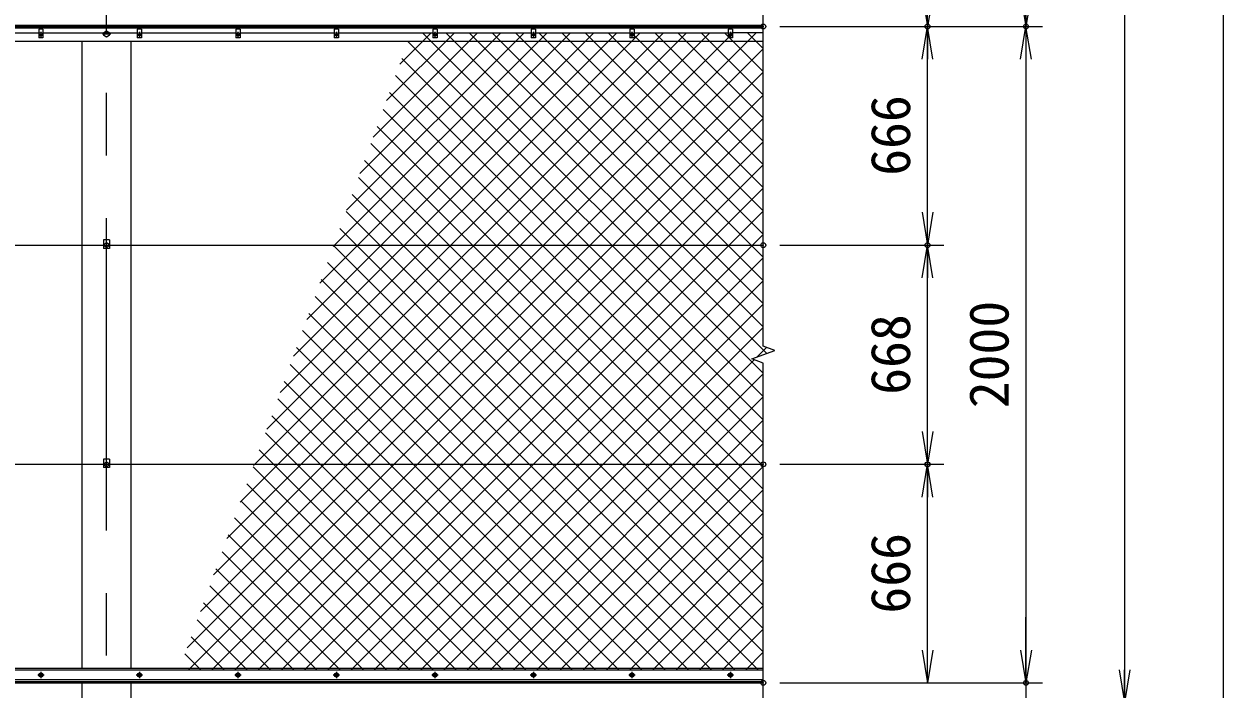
# Model space of a CAD drawing. Units: millimetres at full size. Extents: x -10500 to 10500, y -7425 to 7425.
# Drawn here: x -5398 to -1747, y -2233 to -207 of the extents above; entities that cross this region are included whole.
import ezdxf
from ezdxf.enums import TextEntityAlignment as Align

# ---------------------------------------------------------------- set-up
doc = ezdxf.new("R2010")
doc.units = ezdxf.units.MM
doc.header["$LTSCALE"] = 30
doc.header["$PDMODE"] = 32
doc.header["$PDSIZE"] = 15
doc.linetypes.add('USER1', pattern=[50.8, 31.75, -6.35, 6.35, -6.35])
for name, color, linetype, lineweight in [('0-1_D-STR-DIM', 7, 'Continuous', 13), ('0-2_D-BMK', 2, 'USER1', 13), ('0-3_D-STR3', 3, 'Continuous', 13), ('0-6_D-DCR-HCH', 7, 'Continuous', 13), ('0-7_D-STR1', 1, 'Continuous', 18), ('0-8_0', 7, 'Continuous', 18)]:
    doc.layers.add(name, color=color, linetype=linetype, lineweight=lineweight)
doc.layers.add('0-9_Defpoints', color=253, linetype='Continuous')
doc.styles.add('ＭＳ ゴシック', font='')
doc.styles.get('ＭＳ ゴシック').set_extended_font_data('MS Gothic')

# ---------------------------------------------------------------- blocks, each defined once
blk = doc.blocks.new('_Open')
at = {"layer": '0-8_0'}
blk.add_line((-30, 5), (0, 0), dxfattribs=at)
blk.add_lwpolyline([(-30, -5), (0, 0), (-30, 0)], dxfattribs=at)

msp = doc.modelspace()

# ---------------------------------------------------------------- linework, layer by layer
at = {"layer": '0-1_D-STR-DIM'}
for p, q in [((-2046.86, 5785.7), (-2046.86, -2274.3)), ((-1746.86, 5785.7), (-1746.86, -3214.3)), ((-2346.86, 2785.7), (-2346.86, -214.3)), ((-3146.86, -1188.64), (-3146.86, 1260.05)), ((-2646.86, -214.3), (-2646.86, 285.7)), ((-3096.86, -214.3), (-2596.86, -214.3)), ((-3096.86, -214.3), (-2596.86, -214.3)), ((-3096.86, -214.3), (-2296.86, -214.3)), ((-3096.86, -214.3), (-2296.86, -214.3)), ((-2646.86, -880.3), (-2646.86, -214.3)), ((-2346.86, -214.3), (-2346.86, -2214.3)), ((-3096.86, -880.3), (-2596.86, -880.3)), ((-3096.86, -880.3), (-2596.86, -880.3)), ((-2646.86, -1548.3), (-2646.86, -880.3)), ((-3182.1, -1227.12), (-3111.62, -1201.47)), ((-3111.62, -1201.47), (-3146.86, -1188.64)), ((-3146.86, -1239.95), (-3182.1, -1227.12)), ((-3146.86, -2401.89), (-3146.86, -1239.95)), ((-3096.86, -1548.3), (-2596.86, -1548.3)), ((-3096.86, -1548.3), (-2596.86, -1548.3)), ((-2646.86, -2214.3), (-2646.86, -1548.3)), ((-2346.86, -2114.3), (-2346.86, -2014.3)), ((-3096.86, -2214.3), (-2596.86, -2214.3)), ((-3096.86, -2214.3), (-2296.86, -2214.3)), ((-3096.86, -2214.3), (-2296.86, -2214.3)), ((-2346.86, -2214.3), (-2346.86, -2274.3))]:
    msp.add_line(p, q, dxfattribs=at)
at = {"layer": '0-2_D-BMK'}
for p, q in [((-5146.86, -3274.3), (-5146.86, 5845.7)), ((-5354.3, -238.3), (-5339.42, -238.3)), ((-5346.86, -230.86), (-5346.86, -245.74)), ((-5134.11, -237.3), (-5159.61, -237.3)), ((-5054.3, -238.3), (-5039.42, -238.3)), ((-5046.86, -230.86), (-5046.86, -245.74)), ((-4754.3, -238.3), (-4739.42, -238.3)), ((-4746.86, -230.86), (-4746.86, -245.74)), ((-4454.3, -238.3), (-4439.42, -238.3)), ((-4446.86, -230.86), (-4446.86, -245.74)), ((-4154.3, -238.3), (-4139.42, -238.3)), ((-4146.86, -230.86), (-4146.86, -245.74)), ((-3854.3, -238.3), (-3839.42, -238.3)), ((-3846.86, -230.86), (-3846.86, -245.74)), ((-3554.3, -238.3), (-3539.42, -238.3)), ((-3546.86, -230.86), (-3546.86, -245.74)), ((-3254.3, -238.3), (-3239.42, -238.3)), ((-3246.86, -230.86), (-3246.86, -245.74)), ((-5156.86, -880.3), (-5136.86, -880.3)), ((-5156.86, -1548.3), (-5136.86, -1548.3)), ((-5337.19, -2190.3), (-5356.53, -2190.3)), ((-5346.86, -2180.62), (-5346.86, -2199.97)), ((-5037.19, -2190.3), (-5056.53, -2190.3)), ((-5046.86, -2180.62), (-5046.86, -2199.97)), ((-4737.19, -2190.3), (-4756.53, -2190.3)), ((-4746.86, -2180.62), (-4746.86, -2199.97)), ((-4437.19, -2190.3), (-4456.53, -2190.3)), ((-4446.86, -2180.62), (-4446.86, -2199.97)), ((-4137.19, -2190.3), (-4156.53, -2190.3)), ((-4146.86, -2180.62), (-4146.86, -2199.97)), ((-3837.19, -2190.3), (-3856.53, -2190.3)), ((-3846.86, -2180.62), (-3846.86, -2199.97)), ((-3537.19, -2190.3), (-3556.53, -2190.3)), ((-3546.86, -2180.62), (-3546.86, -2199.97)), ((-3237.19, -2190.3), (-3256.53, -2190.3)), ((-3246.86, -2180.62), (-3246.86, -2199.97))]:
    msp.add_line(p, q, dxfattribs=at)
at = {"layer": '0-3_D-STR3'}
for p, q in [((-5640.36, -233.3), (-5353.36, -233.3)), ((-5353.36, -222.3), (-5353.36, -248.3)), ((-5340.36, -222.3), (-5353.36, -222.3)), ((-5340.36, -248.3), (-5353.36, -248.3)), ((-5340.36, -222.3), (-5340.36, -248.3)), ((-5340.36, -233.3), (-5053.36, -233.3)), ((-5155.36, -232.39), (-5146.86, -227.48)), ((-5155.36, -242.2), (-5155.36, -232.39)), ((-5146.86, -247.11), (-5155.36, -242.2)), ((-5138.36, -242.2), (-5146.86, -247.11)), ((-5053.36, -222.3), (-5053.36, -248.3)), ((-5040.36, -222.3), (-5053.36, -222.3)), ((-5040.36, -248.3), (-5053.36, -248.3)), ((-5040.36, -222.3), (-5040.36, -248.3)), ((-5040.36, -233.3), (-4753.36, -233.3)), ((-4753.36, -222.3), (-4753.36, -248.3)), ((-4740.36, -222.3), (-4753.36, -222.3)), ((-4740.36, -248.3), (-4753.36, -248.3)), ((-4740.36, -222.3), (-4740.36, -248.3)), ((-4740.36, -233.3), (-4453.36, -233.3)), ((-4453.36, -222.3), (-4453.36, -248.3)), ((-4440.36, -222.3), (-4453.36, -222.3)), ((-4440.36, -248.3), (-4453.36, -248.3)), ((-4440.36, -222.3), (-4440.36, -248.3)), ((-4440.36, -233.3), (-4153.36, -233.3)), ((-4153.36, -222.3), (-4153.36, -248.3)), ((-4140.36, -222.3), (-4153.36, -222.3)), ((-4140.36, -248.3), (-4153.36, -248.3)), ((-4140.36, -222.3), (-4140.36, -248.3)), ((-4140.36, -233.3), (-3853.36, -233.3)), ((-3853.36, -222.3), (-3853.36, -248.3)), ((-3840.36, -222.3), (-3853.36, -222.3)), ((-3840.36, -248.3), (-3853.36, -248.3)), ((-3840.36, -222.3), (-3840.36, -248.3)), ((-3840.36, -233.3), (-3553.36, -233.3)), ((-3553.36, -222.3), (-3553.36, -248.3)), ((-3540.36, -222.3), (-3553.36, -222.3)), ((-3540.36, -248.3), (-3553.36, -248.3)), ((-3540.36, -222.3), (-3540.36, -248.3)), ((-3540.36, -233.3), (-3253.36, -233.3)), ((-3253.36, -222.3), (-3253.36, -248.3)), ((-3240.36, -222.3), (-3253.36, -222.3)), ((-3240.36, -248.3), (-3253.36, -248.3)), ((-3240.36, -222.3), (-3240.36, -248.3)), ((-3146.86, -233.3), (-3240.36, -233.3)), ((-5137.36, -864.3), (-5156.36, -864.3)), ((-5156.36, -864.3), (-5156.36, -890.3)), ((-5153.36, -876.54), (-5146.86, -872.79)), ((-5146.86, -872.79), (-5140.36, -876.54)), ((-5137.36, -864.3), (-5137.36, -890.3)), ((-8129.66, -880.3), (-5156.36, -880.3)), ((-5137.36, -890.3), (-5156.36, -890.3)), ((-5153.36, -884.05), (-5153.36, -876.54)), ((-5146.86, -887.8), (-5153.36, -884.05)), ((-5140.36, -884.05), (-5146.86, -887.8)), ((-5140.36, -876.54), (-5140.36, -884.05)), ((-5137.36, -880.3), (-3146.86, -880.3)), ((-5137.36, -1532.3), (-5137.36, -1558.3)), ((-8129.66, -1548.3), (-5156.36, -1548.3)), ((-5137.36, -1558.3), (-5156.36, -1558.3)), ((-5153.36, -1544.54), (-5146.86, -1540.79)), ((-5153.36, -1552.05), (-5153.36, -1544.54)), ((-5146.86, -1540.79), (-5140.36, -1544.54)), ((-5140.36, -1544.54), (-5140.36, -1552.05)), ((-5137.36, -1548.3), (-3146.86, -1548.3)), ((-3146.86, -2175.3), (-8221.86, -2175.3)), ((-3146.86, -2205.3), (-8221.86, -2205.3))]:
    msp.add_line(p, q, dxfattribs=at)
for points in [[(-5146.86, -227.48), (-5138.36, -232.39), (-5138.36, -242.2)], [(-5137.36, -1532.3), (-5156.36, -1532.3), (-5156.36, -1558.3)], [(-5140.36, -1552.05), (-5146.86, -1555.8), (-5153.36, -1552.05)]]:
    msp.add_lwpolyline(points, dxfattribs=at)
for points in [[(-5346.86, -2184.55), (-5351.84, -2187.42), (-5351.84, -2193.17), (-5346.86, -2196.05), (-5341.88, -2193.17), (-5341.88, -2187.42)], [(-5046.86, -2184.55), (-5051.84, -2187.42), (-5051.84, -2193.17), (-5046.86, -2196.05), (-5041.88, -2193.17), (-5041.88, -2187.42)], [(-4746.86, -2184.55), (-4751.84, -2187.42), (-4751.84, -2193.17), (-4746.86, -2196.05), (-4741.88, -2193.17), (-4741.88, -2187.42)], [(-4446.86, -2184.55), (-4451.84, -2187.42), (-4451.84, -2193.17), (-4446.86, -2196.05), (-4441.88, -2193.17), (-4441.88, -2187.42)], [(-4146.86, -2184.55), (-4151.84, -2187.42), (-4151.84, -2193.17), (-4146.86, -2196.05), (-4141.88, -2193.17), (-4141.88, -2187.42)], [(-3846.86, -2184.55), (-3851.84, -2187.42), (-3851.84, -2193.17), (-3846.86, -2196.05), (-3841.88, -2193.17), (-3841.88, -2187.42)], [(-3546.86, -2184.55), (-3551.84, -2187.42), (-3551.84, -2193.17), (-3546.86, -2196.05), (-3541.88, -2193.17), (-3541.88, -2187.42)], [(-3246.86, -2184.55), (-3251.84, -2187.42), (-3251.84, -2193.17), (-3246.86, -2196.05), (-3241.88, -2193.17), (-3241.88, -2187.42)]]:
    msp.add_lwpolyline(points, close=True, dxfattribs=at)
for centre, radius in [((-5346.86, -238.3), 5.25), ((-5146.86, -237.3), 8.25), ((-5046.86, -238.3), 5.25), ((-4746.86, -238.3), 5.25), ((-4446.86, -238.3), 5.25), ((-4146.86, -238.3), 5.25), ((-3846.86, -238.3), 5.25), ((-3546.86, -238.3), 5.25), ((-3246.86, -238.3), 5.25), ((-5146.86, -880.3), 6.25), ((-5146.86, -1548.3), 6.25), ((-5346.86, -2190.3), 6.5), ((-5346.86, -2190.3), 4.98), ((-5046.86, -2190.3), 6.5), ((-5046.86, -2190.3), 4.98), ((-4746.86, -2190.3), 6.5), ((-4746.86, -2190.3), 4.98), ((-4446.86, -2190.3), 6.5), ((-4446.86, -2190.3), 4.98), ((-4146.86, -2190.3), 6.5), ((-4146.86, -2190.3), 4.98), ((-3846.86, -2190.3), 6.5), ((-3846.86, -2190.3), 4.98), ((-3546.86, -2190.3), 6.5), ((-3546.86, -2190.3), 4.98), ((-3246.86, -2190.3), 6.5), ((-3246.86, -2190.3), 4.98)]:
    msp.add_circle(centre, radius, dxfattribs=at)
at = {"layer": '0-6_D-DCR-HCH'}
for p, q in [((-4820.62, -1885.53), (-3168.39, -233.3)), ((-4780.16, -1774.36), (-3239.1, -233.3)), ((-4739.7, -1663.18), (-3309.81, -233.3)), ((-4699.23, -1552.01), (-3380.52, -233.3)), ((-4658.77, -1440.83), (-3451.23, -233.3)), ((-4618.3, -1329.66), (-3521.94, -233.3)), ((-4577.84, -1218.48), (-3592.65, -233.3)), ((-4537.37, -1107.31), (-3663.36, -233.3)), ((-4496.91, -996.13), (-3734.07, -233.3)), ((-4456.45, -884.95), (-3804.79, -233.3)), ((-4415.98, -773.78), (-3875.5, -233.3)), ((-4375.52, -662.6), (-3946.21, -233.3)), ((-4335.05, -551.43), (-4016.92, -233.3)), ((-4294.59, -440.25), (-4087.63, -233.3)), ((-4254.12, -329.08), (-4158.34, -233.3)), ((-3146.86, -1270.89), (-4184.45, -233.3)), ((-3136.51, -1210.53), (-4113.74, -233.3)), ((-3146.86, -1129.47), (-4043.03, -233.3)), ((-3146.86, -1058.76), (-3972.32, -233.3)), ((-3146.86, -988.05), (-3901.61, -233.3)), ((-3146.86, -917.34), (-3830.9, -233.3)), ((-3146.86, -846.62), (-3760.19, -233.3)), ((-3146.86, -775.91), (-3689.48, -233.3)), ((-3146.86, -705.2), (-3618.76, -233.3)), ((-3146.86, -634.49), (-3548.05, -233.3)), ((-3146.86, -563.78), (-3477.34, -233.3)), ((-3146.86, -493.07), (-3406.63, -233.3)), ((-3146.86, -422.36), (-3335.92, -233.3)), ((-3146.86, -351.65), (-3265.21, -233.3)), ((-3146.86, -280.94), (-3194.5, -233.3)), ((-4861.09, -1996.71), (-3146.86, -282.47)), ((-3146.86, -1341.6), (-4228.84, -259.62)), ((-3146.86, -1412.31), (-4247.71, -311.46)), ((-4901.55, -2107.88), (-3146.86, -353.18)), ((-3146.86, -1483.02), (-4266.58, -363.3)), ((-4898.26, -2175.3), (-3146.86, -423.9)), ((-3146.86, -1553.73), (-4285.45, -415.14)), ((-3146.86, -1624.44), (-4304.32, -466.98)), ((-4827.55, -2175.3), (-3146.86, -494.61)), ((-3146.86, -1695.15), (-4323.18, -518.83)), ((-4756.84, -2175.3), (-3146.86, -565.32)), ((-3146.86, -1765.86), (-4342.05, -570.67)), ((-4686.13, -2175.3), (-3146.86, -636.03)), ((-3146.86, -1836.57), (-4360.92, -622.51)), ((-3146.86, -1907.28), (-4379.79, -674.35)), ((-4615.41, -2175.3), (-3146.86, -706.74)), ((-3146.86, -1978), (-4398.66, -726.19)), ((-4544.7, -2175.3), (-3146.86, -777.45)), ((-3146.86, -2048.71), (-4417.53, -778.03)), ((-3146.86, -2119.42), (-4436.4, -829.88)), ((-4473.99, -2175.3), (-3146.86, -848.16)), ((-3161.69, -2175.3), (-4455.27, -881.72)), ((-3232.4, -2175.3), (-4474.14, -933.56)), ((-4403.28, -2175.3), (-3146.86, -918.87)), ((-3303.11, -2175.3), (-4493, -985.4)), ((-4332.57, -2175.3), (-3146.86, -989.58)), ((-3373.82, -2175.3), (-4511.87, -1037.24)), ((-3444.53, -2175.3), (-4530.74, -1089.09)), ((-4261.86, -2175.3), (-3146.86, -1060.29)), ((-4191.15, -2175.3), (-3146.86, -1131)), ((-3515.24, -2175.3), (-4549.61, -1140.93)), ((-3585.95, -2175.3), (-4568.48, -1192.77)), ((-3166.64, -1221.5), (-3137.28, -1192.13)), ((-4120.44, -2175.3), (-3174.89, -1229.74)), ((-3656.66, -2175.3), (-4587.35, -1244.61)), ((-4049.73, -2175.3), (-3146.86, -1272.42)), ((-3727.37, -2175.3), (-4606.22, -1296.45)), ((-3798.09, -2175.3), (-4625.09, -1348.29)), ((-3979.02, -2175.3), (-3146.86, -1343.13)), ((-3868.8, -2175.3), (-4643.96, -1400.14)), ((-3908.31, -2175.3), (-3146.86, -1413.84)), ((-3939.51, -2175.3), (-4662.82, -1451.98)), ((-3837.6, -2175.3), (-3146.86, -1484.56)), ((-4010.22, -2175.3), (-4681.69, -1503.82)), ((-4080.93, -2175.3), (-4700.56, -1555.66)), ((-3766.89, -2175.3), (-3146.86, -1555.27)), ((-4151.64, -2175.3), (-4719.43, -1607.5)), ((-3696.18, -2175.3), (-3146.86, -1625.98)), ((-4222.35, -2175.3), (-4738.3, -1659.34)), ((-4293.06, -2175.3), (-4757.17, -1711.19)), ((-3625.47, -2175.3), (-3146.86, -1696.69)), ((-4363.77, -2175.3), (-4776.04, -1763.03)), ((-3554.75, -2175.3), (-3146.86, -1767.4)), ((-4434.48, -2175.3), (-4794.91, -1814.87)), ((-3484.04, -2175.3), (-3146.86, -1838.11)), ((-4505.19, -2175.3), (-4813.78, -1866.71)), ((-4575.9, -2175.3), (-4832.64, -1918.55)), ((-3413.33, -2175.3), (-3146.86, -1908.82)), ((-4646.61, -2175.3), (-4851.51, -1970.4)), ((-3342.62, -2175.3), (-3146.86, -1979.53)), ((-4717.32, -2175.3), (-4870.38, -2022.24)), ((-4788.03, -2175.3), (-4889.25, -2074.08)), ((-3271.91, -2175.3), (-3146.86, -2050.24)), ((-4858.75, -2175.3), (-4908.12, -2125.92)), ((-3201.2, -2175.3), (-3146.86, -2120.95))]:
    msp.add_line(p, q, dxfattribs=at)
at = {"layer": '0-7_D-STR1'}
for p, q in [((-8221.86, -210.3), (-3146.86, -210.3)), ((-8221.86, -214.3), (-3146.86, -214.3)), ((-8221.86, -218.3), (-3146.86, -218.3)), ((-8221.86, -259.3), (-3146.86, -259.3)), ((-5221.86, -259.3), (-5221.86, -2169.3)), ((-5071.86, -2169.3), (-5071.86, -259.3)), ((-8221.86, -2169.3), (-3146.86, -2169.3)), ((-8221.86, -2210.3), (-3146.86, -2210.3)), ((-8221.86, -2214.3), (-3146.86, -2214.3)), ((-5221.86, -2214.3), (-5221.86, -3214.3)), ((-5071.86, -3214.3), (-5071.86, -2214.3))]:
    msp.add_line(p, q, dxfattribs=at)
at = {"layer": '0-9_Defpoints'}
for p in [(-3146.86, -214.3), (-2646.86, -214.3), (-2346.86, -214.3), (-3146.86, -880.3), (-2646.86, -880.3), (-3146.86, -1548.3), (-2646.86, -1548.3), (-3146.86, -2214.3), (-2346.86, -2214.3)]:
    msp.add_point(p, dxfattribs=at)

# ---------------------------------------------------------------- block references
at = {"layer": '0-1_D-STR-DIM', "xscale": 3.333333, "yscale": 3.333333}
for p, rotation in [((-2646.86, -214.3), 270), ((-2346.86, -214.3), 270), ((-2646.86, -214.3), 90), ((-2346.86, -214.3), 90), ((-2646.86, -880.3), 270), ((-2646.86, -880.3), 90), ((-2646.86, -1548.3), 270), ((-2646.86, -1548.3), 90), ((-2646.86, -2214.3), 270), ((-2346.86, -2214.3), 270), ((-2346.86, -2214.3), 270), ((-2046.86, -2274.3), 270)]:
    msp.add_blockref('_Open', p, dxfattribs=dict(at, rotation=rotation))

# ---------------------------------------------------------------- texts
at = {"layer": '0-1_D-STR-DIM', "style": 'ＭＳ ゴシック'}
for s, p in [('666', (-2663.73, -669.19)), ('2000', (-2363.73, -1377.47)), ('668', (-2663.73, -1336.5)), ('666', (-2663.73, -2003.19))]:
    msp.add_text(s, height=120.3, rotation=90, dxfattribs=at).set_placement(p, align=Align.BOTTOM_LEFT)

doc.saveas('drawing.dxf')
